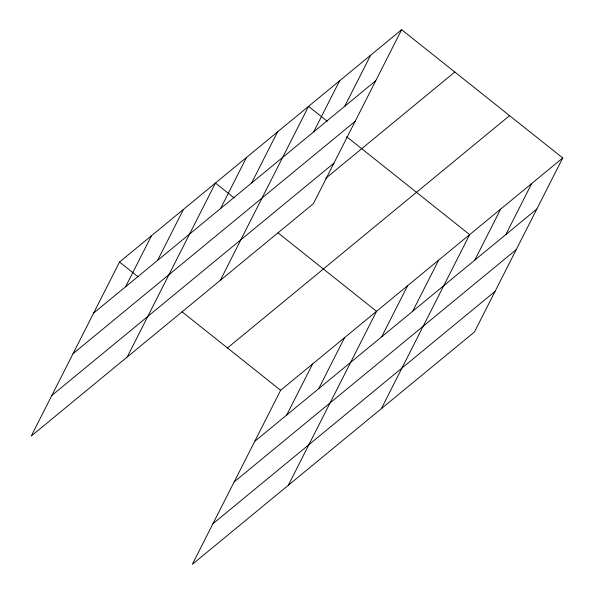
<?xml version="1.0" encoding="UTF-8"?>
<svg xmlns="http://www.w3.org/2000/svg" width="594" height="594" viewBox="0 0 594 594"><rect width="100%" height="100%" fill="white"/><g stroke="black" fill="none" stroke-linecap="round" stroke-linejoin="round"><path stroke-width="0.89" d="M401.641 29.7L119.535 262.028L31.259 436.033L313.365 203.705L401.641 29.7L562.741 157.967L474.465 331.972L192.359 564.3L280.635 390.295L562.741 157.967M125.609 286.746L151.507 235.699M157.581 260.41L183.479 209.37M127.175 357.039L215.451 183.041L234.133 197.906M220.589 208.524L246.48 157.484M251.618 182.967L277.517 131.927M220.27 280.375L308.546 106.371L327.227 121.243M313.684 131.853L339.582 80.814M344.713 106.296L370.611 55.257M286.709 415.013L312.607 363.966M318.681 388.676L344.579 337.637M288.276 485.305L376.551 311.308L277.985 232.826M381.69 336.791L407.581 285.751M412.719 311.234L438.617 260.194M381.37 408.642L469.646 234.637L346.621 136.687M474.784 260.12L500.683 209.081M505.813 234.571L531.712 183.524M93.637 313.075L375.75 80.747M73.055 353.653L355.16 121.317M51.841 395.456L333.954 163.127M325.742 178.319L454.804 72.03M227.472 347.965L509.578 115.637M254.737 441.342L536.85 209.014M234.155 481.92L516.26 249.584M212.942 523.722L495.054 291.394M119.535 262.028L138.209 276.901M182.068 311.82L280.635 390.295"/></g></svg>
